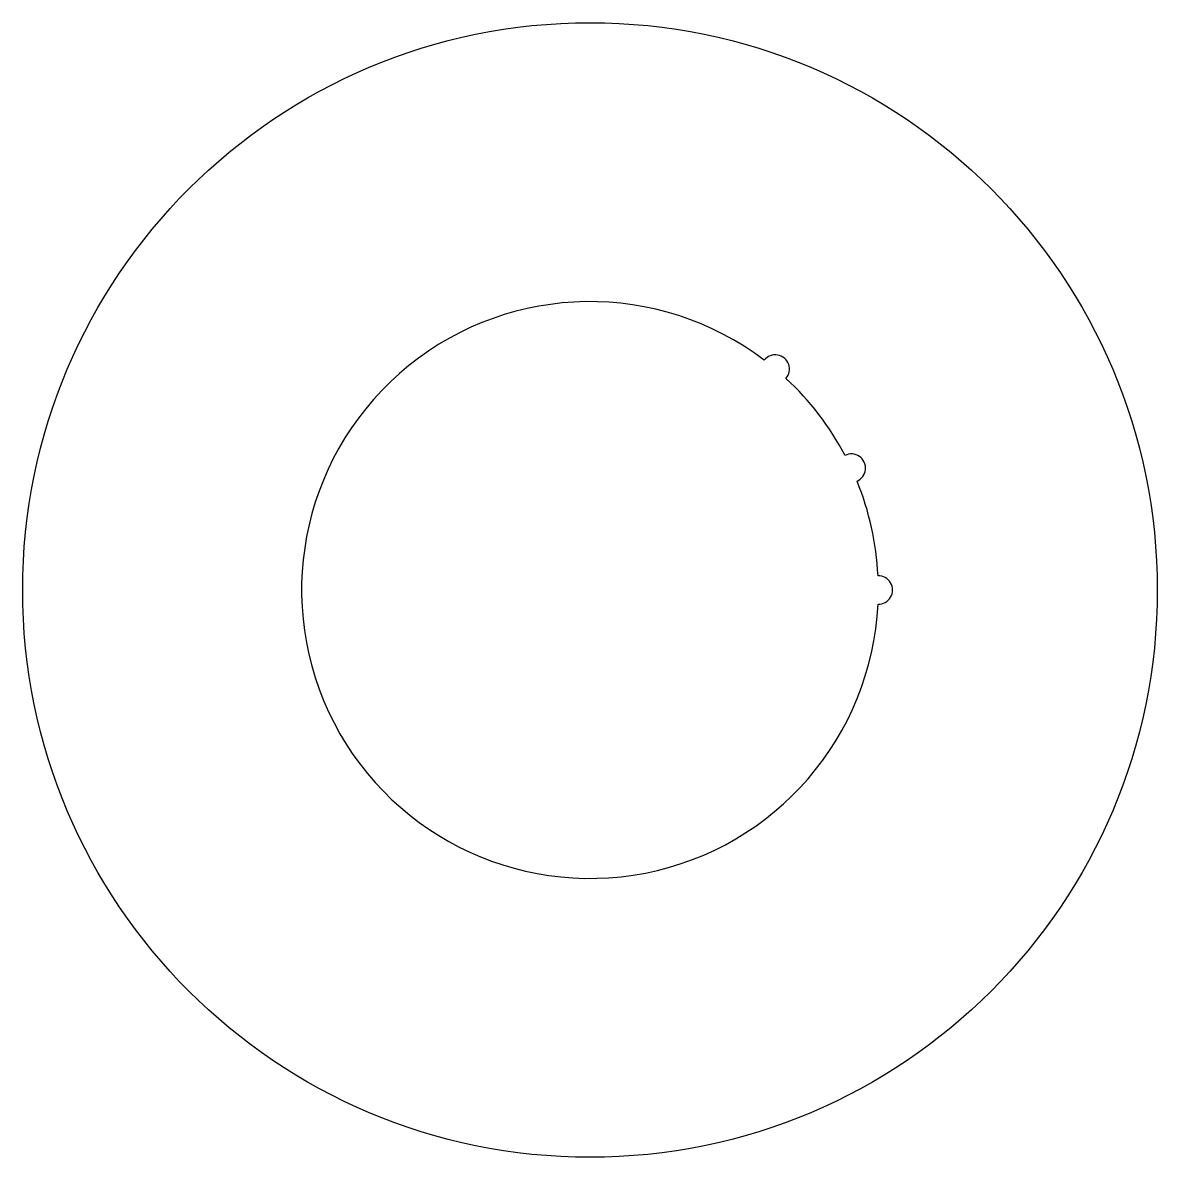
# Model space of a CAD drawing. Extents: x 1133.2 to 1157.2, y 662.1 to 686.1.
import ezdxf

# ---------------------------------------------------------------- set-up
doc = ezdxf.new("R2010")
doc.units = 0
doc.layers.get('0').update_dxf_attribs({"linetype": 'CONTINUOUS'})

msp = doc.modelspace()

# ---------------------------------------------------------------- linework, layer by layer
msp.add_circle((1145.169, 674.076), 12)
for centre, radius, start, end in [((1145.169, 674.076), 6.1, 52.8181, 357.1819), ((1149.09, 678.749), 0.3, 318.5909, 141.4091), ((1145.169, 674.076), 6.1, 27.8181, 47.1819), ((1150.698, 676.654), 0.3, 293.5909, 116.4091), ((1145.169, 674.076), 6.1, 2.8181, 22.1819), ((1151.269, 674.076), 0.3, 268.5909, 91.4091)]:
    msp.add_arc(centre, radius, start, end)

doc.saveas('drawing.dxf')
